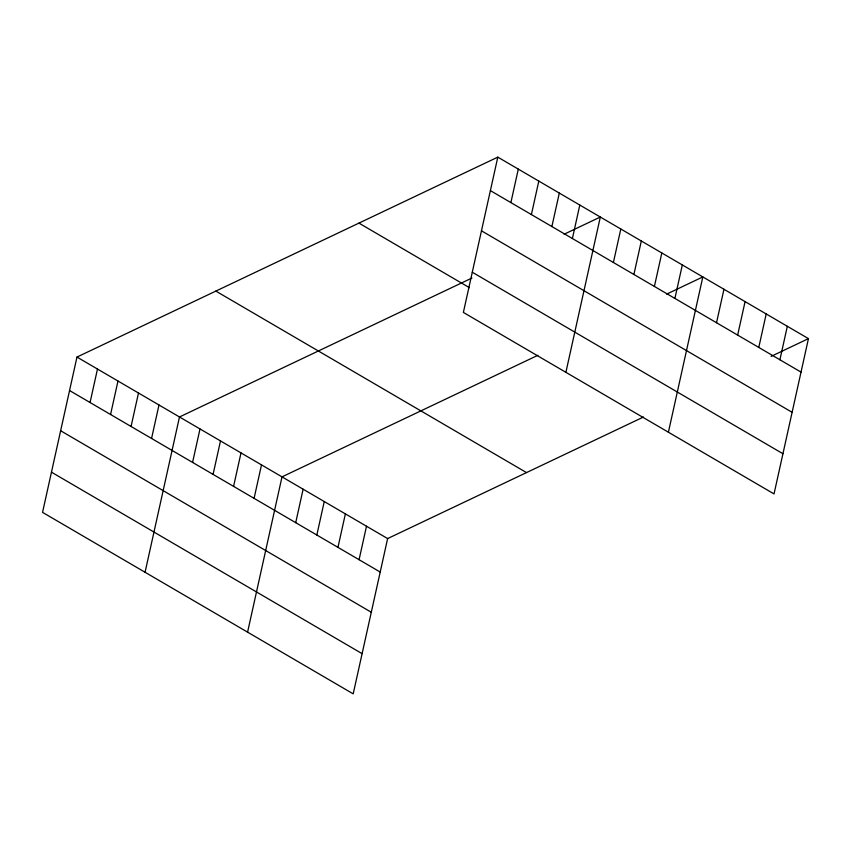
<?xml version="1.0" encoding="UTF-8"?>
<svg xmlns="http://www.w3.org/2000/svg" width="851" height="851" viewBox="0 0 851 851"><rect width="100%" height="100%" fill="white"/><g stroke="black" fill="none" stroke-linecap="round" stroke-linejoin="round"><path stroke-width="1.28" d="M497.803 157.137L463.37 312.423L774.027 493.931L808.45 338.634L497.803 157.137L76.973 357.069L42.55 512.366L353.197 693.863L387.63 538.577L643.462 417.022M90.057 402.523L97.482 369.047M110.566 414.501L117.981 381.025M131.065 426.479L138.49 393.002M151.563 438.456L158.988 404.991M145.064 572.255L179.487 416.969L471.943 278.022M192.571 462.423L199.996 428.947M213.08 474.401L220.494 440.924M233.578 486.378L241.003 452.902M254.087 498.356L261.502 464.88M247.577 632.155L282.011 476.858L537.843 355.314M295.712 522.674L303.126 489.208M316.838 535.024L324.252 501.547M337.953 547.363L345.378 513.887M359.079 559.703L366.504 526.226M510.887 202.591L518.302 169.115M531.386 214.569L538.811 181.093M551.884 226.547L559.309 193.071M572.393 238.525L579.808 205.048M565.883 372.323L600.317 217.037L564.139 234.216M613.401 262.48L620.815 229.015M633.899 274.458L641.324 240.993M654.398 286.447L661.823 252.97M674.907 298.424L682.321 264.948M668.397 432.223L702.83 276.926L666.652 294.116M716.531 322.742L723.956 289.266M737.657 335.081L745.082 301.616M758.784 347.431L766.198 313.955M779.91 359.771L787.324 326.295M771.102 356.378L808.45 338.634M490.378 190.613L801.025 372.11M481.464 230.812L792.121 412.31M472.284 272.224L782.931 453.732M358.931 223.111L469.412 287.67M215.846 291.095L526.503 472.592M76.973 357.069L387.63 538.577M69.559 390.545L380.206 572.042M60.644 430.744L371.291 612.241M51.464 472.167L362.111 653.664"/></g></svg>
